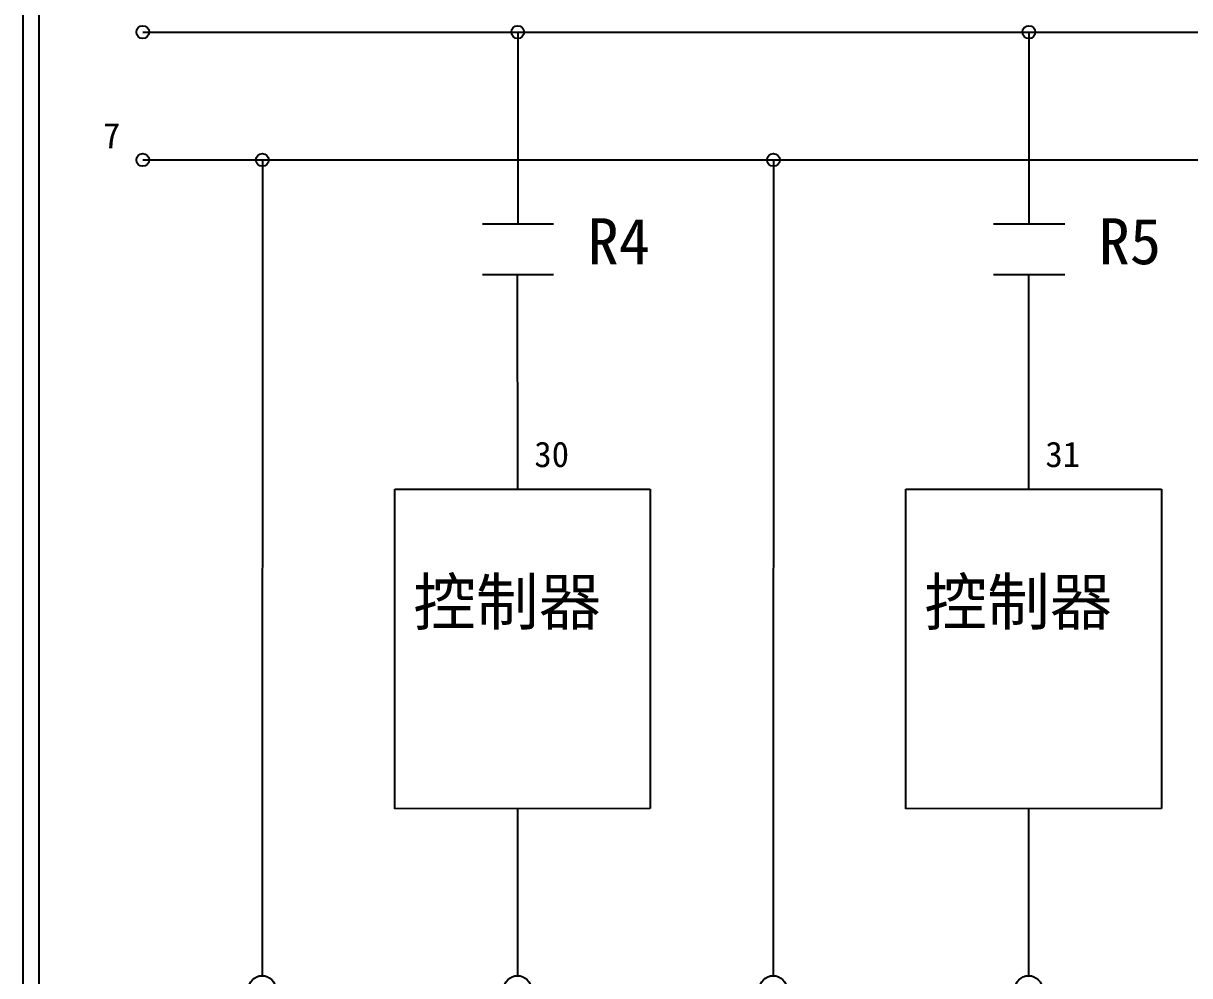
# Model space of a CAD drawing. Extents: x 10 to 297, y 3 to 207.
# Drawn here: x 10 to 101.3, y 57.4 to 131.9 of the extents above; entities that cross this region are included whole.
import ezdxf

# ---------------------------------------------------------------- set-up
doc = ezdxf.new("R2010")
doc.units = 0
doc.layers.get('0').update_dxf_attribs({"linetype": 'CONTINUOUS'})
doc.layers.add('圖框層', color=7, linetype='CONTINUOUS')
doc.layers.add('標尺寸層', color=3, linetype='CONTINUOUS')
doc.styles.add('STSL', font='kaiu.ttf')

msp = doc.modelspace()

# ---------------------------------------------------------------- linework, layer by layer
for p, q in [((48.697, 131.218), (48.703, 116.218)), ((88.697, 131.218), (88.703, 116.218)), ((48.677, 70.429), (48.682, 57.361)), ((88.677, 70.429), (88.682, 57.361))]:
    msp.add_line(p, q)
for centre in [(28.682, 56.29), (48.682, 56.29), (68.682, 56.29), (88.682, 56.29)]:
    msp.add_circle(centre, 1.071)
at = {"layer": '圖框層', "color": 7}
for p, q in [((10, 3), (10, 206.969)), ((11.25, 4.25), (11.25, 205.719))]:
    msp.add_line(p, q, dxfattribs=at)
at = {"layer": '標尺寸層', "color": 7}
for p, q in [((19.349, 131.218), (48.703, 131.218)), ((48.703, 131.218), (88.703, 131.218)), ((88.703, 131.218), (128.703, 131.218)), ((19.349, 121.218), (28.709, 121.218)), ((28.709, 121.218), (28.682, 57.361)), ((28.709, 121.218), (68.709, 121.218)), ((68.709, 121.218), (68.682, 57.361)), ((68.709, 121.218), (108.709, 121.218)), ((45.935, 116.218), (51.503, 116.218)), ((85.935, 116.218), (91.503, 116.218)), ((45.935, 112.245), (51.503, 112.245)), ((48.66, 112.245), (48.672, 95.431)), ((85.935, 112.245), (91.503, 112.245)), ((88.66, 112.245), (88.672, 95.431)), ((39.077, 95.431), (59.069, 95.437)), ((39.077, 70.429), (39.077, 95.431)), ((59.069, 95.437), (59.069, 70.436)), ((79.077, 95.431), (99.069, 95.437)), ((79.077, 70.429), (79.077, 95.431)), ((99.069, 95.437), (99.069, 70.436)), ((59.069, 70.436), (39.077, 70.429)), ((99.069, 70.436), (79.077, 70.429))]:
    msp.add_line(p, q, dxfattribs=at)
for centre in [(19.349, 131.218), (48.697, 131.218), (88.697, 131.218), (19.349, 121.218), (28.709, 121.218), (68.709, 121.218)]:
    msp.add_circle(centre, 0.5, dxfattribs=at)

# ---------------------------------------------------------------- texts
at = {"layer": '圖框層', "color": 4, "style": 'STSL'}
for s, height, p in [('7', 2, (16.234, 122.121)), ('R4', 3.6, (54.155, 113.051)), ('R5', 3.6, (94.155, 113.051)), ('30', 2, (49.991, 97.171)), ('31', 2, (89.991, 97.171)), ('控制器', 3.6, (40.513, 84.821)), ('控制器', 3.6, (80.513, 84.821))]:
    msp.add_text(s, height=height, dxfattribs=at).set_placement(p)

doc.saveas('drawing.dxf')
